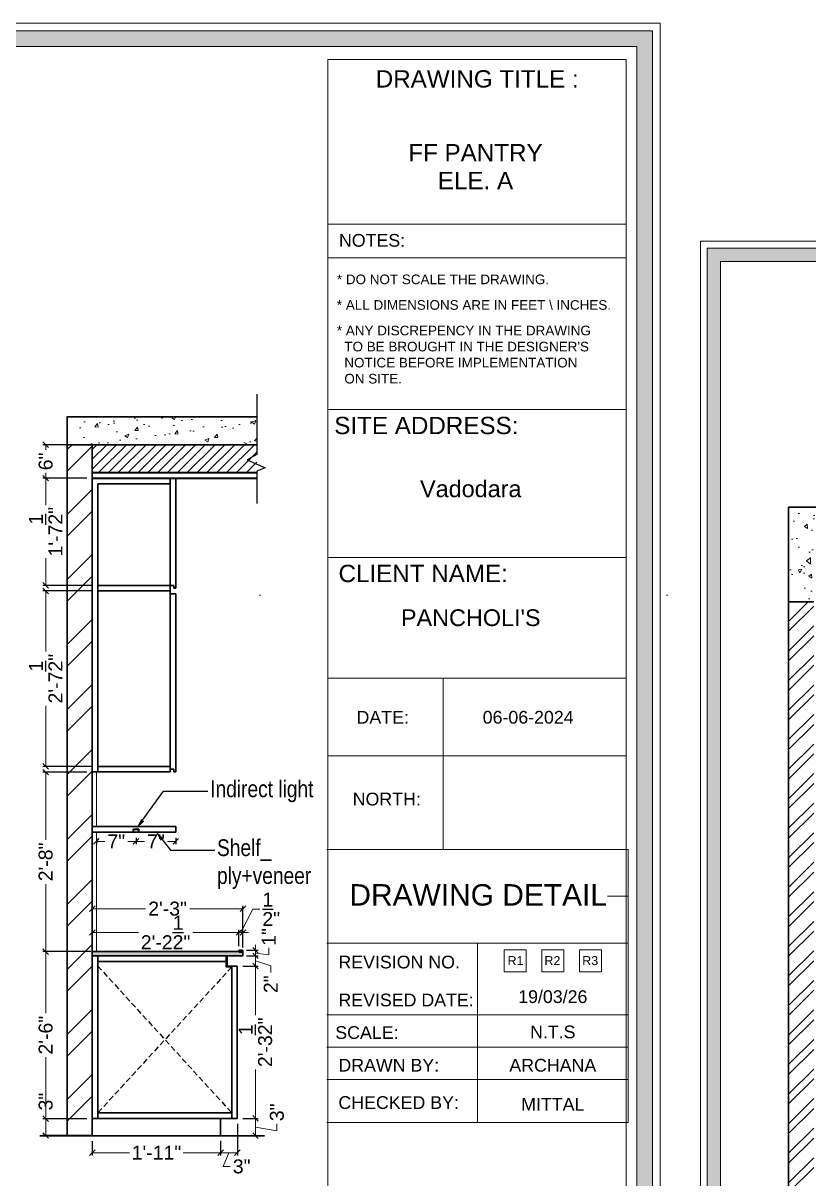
# Model space of a CAD drawing. Header units: millimetres. Extents: x 56222 to 3066687, y -650199 to -121287.
# Drawn here: x 133459.5 to 133600.6, y -184692.1 to -184484.7 of the extents above; entities that cross this region are included whole.
import ezdxf
from ezdxf import colors
from ezdxf.entities.mleader import LeaderData, LeaderLine
from ezdxf.enums import TextEntityAlignment as Align
from ezdxf.math import Vec2, Vec3

# ---------------------------------------------------------------- set-up
doc = ezdxf.new("R2010")
doc.units = ezdxf.units.MM
doc.header["$MEASUREMENT"] = 0
doc.header["$PDMODE"] = 35
for name, pattern in [('CENTER', [2, 1.25, -0.25, 0.25, -0.25]), ('DASHED', [0.75, 0.5, -0.25]), ('DASHEDX2', [1.5, 1, -0.5])]:
    doc.linetypes.add(name, pattern=pattern)
doc.layers.get('Defpoints').update_dxf_attribs({"color": 220})
doc.layers.add('AR HATCH-7', color=7, linetype='Continuous')
for name, color, linetype, lineweight in [('COLUMN', 1, 'Continuous', 30), ('dim05', 1, 'Continuous', 13), ('Dimension', 10, 'DASHEDX2', 20), ('FURNITURE', 32, 'Continuous', 9), ('furniture dimensions', 1, 'DASHED', 0), ('GF FALSE CEILING', 6, 'Continuous', 35), ('hatch-wall', 8, 'Continuous', 9), ('NAME PLATE', 7, 'Continuous', 25), ('SECTION ( SLAB PLine )', 104, 'Continuous', 30), ('Text', 7, 'Continuous', 15), ('wall', 7, 'Continuous', 30), ('XX~SLAB ( BEAM )~ ( DIM )', 7, 'Continuous', 9)]:
    doc.layers.add(name, color=color, linetype=linetype, lineweight=lineweight)
doc.styles.add('Arial', font='arial.ttf')
doc.styles.get("Standard").update_dxf_attribs({"font": 'arial.ttf', "height": 6})
doc.styles.add('style4', font='ARIALN.TTF')
doc.dimstyles.new('ISO-25', dxfattribs={"dimtxt": 2.5, "dimasz": 1, "dimexe": 0.5, "dimexo": 1, "dimtad": 0, "dimdec": 1, "dimlunit": 4, "dimtxsty": 'Standard', "dimblk": 'OBLIQUE', "dimcen": 2.5, "dimclrd": 1, "dimclre": 1, "dimclrt": 5, "dimadec": 0, "dimazin": 0, "dimtfac": 1, "dimtdec": 1, "dimtmove": 0, "dimatfit": 3, "dimfxl": 1, "dimlwd": -1, "dimarcsym": 0})

# ---------------------------------------------------------------- blocks, each defined once
blk = doc.blocks.new('_Oblique')
at = {"layer": 'wall', "color": 0, "lineweight": -2}
blk.add_line((-0.5, -0.5), (0.5, 0.5), dxfattribs=at)
blk = doc.blocks.new('*D258')
at = {"layer": 'Defpoints', "color": 0, "lineweight": 30, "transparency": 16777216}
for p in [(133463.58, -184681.34), (133471.94, -184681.34), (133471.94, -184684.34)]:
    blk.add_point(p, dxfattribs=at)
at = {"layer": 'dim05', "color": 1, "linetype": 'Continuous', "lineweight": -2, "transparency": 16777216}
for p, q in [((133470.94, -184681.34), (133463.08, -184681.34)), ((133470.94, -184684.34), (133463.08, -184684.34))]:
    blk.add_line(p, q, dxfattribs=at)
at = {"layer": 'dim05', "color": 1, "linetype": 'Continuous', "transparency": 16777216}
for p, q in [((133463.58, -184681.34), (133463.58, -184680.34)), ((133463.58, -184684.34), (133463.58, -184681.34))]:
    blk.add_line(p, q, dxfattribs=at)
at = {"layer": 'dim05', "color": 1, "transparency": 16777216}
for p, rotation in [((133463.58, -184681.34), 90), ((133463.58, -184684.34), 270)]:
    blk.add_blockref('_Oblique', p, dxfattribs=dict(at, rotation=rotation))
at = {"layer": 'dim05', "color": 5, "lineweight": 25, "transparency": 16777216, "insert": (133463.58, -184678.27), "char_height": 2.5, "attachment_point": 5, "rotation": 90, "style": 'Arial'}
blk.add_mtext('3"', dxfattribs=at)
blk = doc.blocks.new('*D259')
at = {"layer": 'Defpoints', "color": 0, "lineweight": 30, "transparency": 16777216}
for p in [(133463.58, -184651.34), (133471.94, -184651.34), (133471.94, -184681.34)]:
    blk.add_point(p, dxfattribs=at)
at = {"layer": 'dim05', "color": 1, "linetype": 'Continuous', "lineweight": -2, "transparency": 16777216}
for p, q in [((133470.94, -184651.34), (133463.08, -184651.34)), ((133470.94, -184681.34), (133463.08, -184681.34))]:
    blk.add_line(p, q, dxfattribs=at)
at = {"layer": 'dim05', "color": 1, "linetype": 'Continuous', "transparency": 16777216}
for p, q in [((133463.58, -184651.34), (133463.58, -184662.37)), ((133463.58, -184681.34), (133463.58, -184670.31))]:
    blk.add_line(p, q, dxfattribs=at)
at = {"layer": 'dim05', "color": 1, "transparency": 16777216}
for p, rotation in [((133463.58, -184651.34), 90), ((133463.58, -184681.34), 270)]:
    blk.add_blockref('_Oblique', p, dxfattribs=dict(at, rotation=rotation))
at = {"layer": 'dim05', "color": 5, "lineweight": 25, "transparency": 16777216, "insert": (133463.58, -184666.34), "char_height": 2.5, "attachment_point": 5, "rotation": 90, "style": 'Arial'}
blk.add_mtext('2\'-6"', dxfattribs=at)
blk = doc.blocks.new('*D256')
at = {"layer": 'Defpoints', "color": 0, "lineweight": 30, "transparency": 16777216}
for p in [(133463.58, -184619.12), (133471.94, -184619.12), (133472.69, -184651.34)]:
    blk.add_point(p, dxfattribs=at)
at = {"layer": 'dim05', "color": 1, "linetype": 'Continuous', "lineweight": -2, "transparency": 16777216}
for p, q in [((133470.94, -184619.12), (133463.08, -184619.12)), ((133471.69, -184651.34), (133463.08, -184651.34))]:
    blk.add_line(p, q, dxfattribs=at)
at = {"layer": 'dim05', "color": 1, "linetype": 'Continuous', "transparency": 16777216}
for p, q in [((133463.58, -184619.12), (133463.58, -184631.26)), ((133463.58, -184651.34), (133463.58, -184639.2))]:
    blk.add_line(p, q, dxfattribs=at)
at = {"layer": 'dim05', "color": 1, "transparency": 16777216}
for p, rotation in [((133463.58, -184619.12), 90), ((133463.58, -184651.34), 270)]:
    blk.add_blockref('_Oblique', p, dxfattribs=dict(at, rotation=rotation))
at = {"layer": 'dim05', "color": 5, "lineweight": 25, "transparency": 16777216, "insert": (133463.58, -184635.23), "char_height": 2.5, "attachment_point": 5, "rotation": 90, "style": 'Arial'}
blk.add_mtext('2\'-8"', dxfattribs=at)
blk = doc.blocks.new('*D257')
at = {"layer": 'Defpoints', "color": 0, "lineweight": 30, "transparency": 16777216}
for p in [(133463.58, -184586.59), (133472.94, -184586.59), (133472.94, -184618.09)]:
    blk.add_point(p, dxfattribs=at)
at = {"layer": 'dim05', "color": 1, "linetype": 'Continuous', "lineweight": -2, "transparency": 16777216}
for p, q in [((133471.94, -184586.59), (133463.08, -184586.59)), ((133471.94, -184618.09), (133463.08, -184618.09))]:
    blk.add_line(p, q, dxfattribs=at)
at = {"layer": 'dim05', "color": 1, "linetype": 'Continuous', "transparency": 16777216}
for p, q in [((133463.58, -184586.59), (133463.58, -184597.46)), ((133463.58, -184618.09), (133463.58, -184607.22))]:
    blk.add_line(p, q, dxfattribs=at)
at = {"layer": 'dim05', "color": 1, "transparency": 16777216}
for p, rotation in [((133463.58, -184586.59), 90), ((133463.58, -184618.09), 270)]:
    blk.add_blockref('_Oblique', p, dxfattribs=dict(at, rotation=rotation))
at = {"layer": 'dim05', "color": 5, "lineweight": 25, "transparency": 16777216, "insert": (133463.58, -184602.34), "char_height": 2.5, "attachment_point": 5, "rotation": 90, "style": 'Arial'}
blk.add_mtext('2\'-7{\\H1x;\\S1/2;}"', dxfattribs=at)
blk = doc.blocks.new('*D261')
at = {"layer": 'Defpoints', "color": 0, "lineweight": 30, "transparency": 16777216}
for p in [(133463.58, -184566.34), (133471.94, -184566.34), (133472.94, -184585.59)]:
    blk.add_point(p, dxfattribs=at)
at = {"layer": 'dim05', "color": 1, "linetype": 'Continuous', "lineweight": -2, "transparency": 16777216}
for p, q in [((133470.94, -184566.34), (133463.08, -184566.34)), ((133471.94, -184585.59), (133463.08, -184585.59))]:
    blk.add_line(p, q, dxfattribs=at)
at = {"layer": 'dim05', "color": 1, "linetype": 'Continuous', "transparency": 16777216}
for p, q in [((133463.58, -184566.34), (133463.58, -184571.22)), ((133463.58, -184585.59), (133463.58, -184580.7))]:
    blk.add_line(p, q, dxfattribs=at)
at = {"layer": 'dim05', "color": 1, "transparency": 16777216}
for p, rotation in [((133463.58, -184566.34), 90), ((133463.58, -184585.59), 270)]:
    blk.add_blockref('_Oblique', p, dxfattribs=dict(at, rotation=rotation))
at = {"layer": 'dim05', "color": 5, "lineweight": 25, "transparency": 16777216, "insert": (133463.58, -184575.96), "char_height": 2.5, "attachment_point": 5, "rotation": 90, "style": 'Arial'}
blk.add_mtext('1\'-7{\\H1x;\\S1/2;}"', dxfattribs=at)
blk = doc.blocks.new('*D262')
at = {"layer": 'Defpoints', "color": 0, "lineweight": 30, "transparency": 16777216}
for p in [(133463.58, -184560.34), (133471.94, -184560.34), (133471.94, -184566.34)]:
    blk.add_point(p, dxfattribs=at)
at = {"layer": 'dim05', "color": 1, "linetype": 'Continuous', "lineweight": -2, "transparency": 16777216}
for p, q in [((133470.94, -184560.34), (133463.08, -184560.34)), ((133470.94, -184566.34), (133463.08, -184566.34))]:
    blk.add_line(p, q, dxfattribs=at)
at = {"layer": 'dim05', "color": 1, "linetype": 'Continuous', "transparency": 16777216}
for p, q in [((133463.58, -184560.34), (133463.58, -184561.27)), ((133463.58, -184566.34), (133463.58, -184565.4))]:
    blk.add_line(p, q, dxfattribs=at)
at = {"layer": 'dim05', "color": 1, "transparency": 16777216}
for p, rotation in [((133463.58, -184560.34), 90), ((133463.58, -184566.34), 270)]:
    blk.add_blockref('_Oblique', p, dxfattribs=dict(at, rotation=rotation))
at = {"layer": 'dim05', "color": 5, "lineweight": 25, "transparency": 16777216, "insert": (133463.58, -184563.34), "char_height": 2.5, "attachment_point": 5, "rotation": 90, "style": 'Arial'}
blk.add_mtext('6"', dxfattribs=at)
blk = doc.blocks.new('*D263')
at = {"layer": 'Defpoints', "color": 0, "lineweight": 30, "transparency": 16777216}
for p in [(133494.98, -184684.28), (133471.94, -184684.34), (133494.98, -184687.43)]:
    blk.add_point(p, dxfattribs=at)
at = {"layer": 'dim05', "color": 1, "linetype": 'Continuous', "lineweight": -2, "transparency": 16777216}
for p, q in [((133471.94, -184685.34), (133471.94, -184687.93)), ((133494.98, -184685.28), (133494.98, -184687.93))]:
    blk.add_line(p, q, dxfattribs=at)
at = {"layer": 'dim05', "color": 1, "linetype": 'Continuous', "transparency": 16777216}
for p, q in [((133471.94, -184687.43), (133478.65, -184687.43)), ((133494.98, -184687.43), (133488.26, -184687.43))]:
    blk.add_line(p, q, dxfattribs=at)
at = {"layer": 'dim05', "color": 1, "transparency": 16777216, "rotation": 180}
blk.add_blockref('_Oblique', (133471.94, -184687.43), dxfattribs=at)
at = {"layer": 'dim05', "color": 1, "transparency": 16777216}
blk.add_blockref('_Oblique', (133494.98, -184687.43), dxfattribs=at)
at = {"layer": 'dim05', "color": 5, "lineweight": 25, "transparency": 16777216, "insert": (133483.46, -184687.43), "char_height": 2.5, "attachment_point": 5, "style": 'Arial'}
blk.add_mtext('1\'-11"', dxfattribs=at)
blk = doc.blocks.new('*D260')
at = {"layer": 'Defpoints', "color": 0, "lineweight": 30, "transparency": 16777216}
for p in [(133497.98, -184681.28), (133494.98, -184684.34), (133497.98, -184687.43)]:
    blk.add_point(p, dxfattribs=at)
at = {"layer": 'dim05', "color": 1, "linetype": 'Continuous', "lineweight": -2, "transparency": 16777216}
for p, q in [((133497.98, -184682.28), (133497.98, -184687.93)), ((133494.98, -184685.34), (133494.98, -184687.93))]:
    blk.add_line(p, q, dxfattribs=at)
at = {"layer": 'dim05', "color": 1, "linetype": 'Continuous', "transparency": 16777216}
for p, q in [((133494.98, -184687.43), (133497.98, -184687.43)), ((133496.48, -184687.43), (133495.45, -184689.91)), ((133495.45, -184689.91), (133496.7, -184689.91))]:
    blk.add_line(p, q, dxfattribs=at)
at = {"layer": 'dim05', "color": 1, "transparency": 16777216, "rotation": 180}
blk.add_blockref('_Oblique', (133494.98, -184687.43), dxfattribs=at)
at = {"layer": 'dim05', "color": 1, "transparency": 16777216}
blk.add_blockref('_Oblique', (133497.98, -184687.43), dxfattribs=at)
at = {"layer": 'dim05', "color": 5, "lineweight": 25, "transparency": 16777216, "insert": (133498.76, -184689.91), "char_height": 2.5, "attachment_point": 5, "style": 'Arial'}
blk.add_mtext('3"', dxfattribs=at)
blk = doc.blocks.new('*D264')
at = {"layer": 'Defpoints', "color": 0, "lineweight": 30, "transparency": 16777216}
for p in [(133498.25, -184647.9), (133471.94, -184651.34), (133498.25, -184651.34)]:
    blk.add_point(p, dxfattribs=at)
at = {"layer": 'dim05', "color": 1, "linetype": 'Continuous', "lineweight": -2, "transparency": 16777216}
for p, q in [((133471.94, -184650.34), (133471.94, -184647.4)), ((133498.25, -184650.34), (133498.25, -184647.4))]:
    blk.add_line(p, q, dxfattribs=at)
at = {"layer": 'dim05', "color": 1, "linetype": 'Continuous', "transparency": 16777216}
for p, q in [((133471.94, -184647.9), (133480.21, -184647.9)), ((133498.25, -184647.9), (133489.98, -184647.9))]:
    blk.add_line(p, q, dxfattribs=at)
at = {"layer": 'dim05', "color": 1, "transparency": 16777216, "rotation": 180}
blk.add_blockref('_Oblique', (133471.94, -184647.9), dxfattribs=at)
at = {"layer": 'dim05', "color": 1, "transparency": 16777216}
blk.add_blockref('_Oblique', (133498.25, -184647.9), dxfattribs=at)
at = {"layer": 'dim05', "color": 5, "lineweight": 25, "transparency": 16777216, "insert": (133485.1, -184647.9), "char_height": 2.5, "attachment_point": 5, "style": 'Arial'}
blk.add_mtext('2\'-2{\\H1x;\\S1/2;}"', dxfattribs=at)
blk = doc.blocks.new('*D265')
at = {"layer": 'Defpoints', "color": 0, "lineweight": 30, "transparency": 16777216}
for p in [(133498.98, -184647.9), (133498.25, -184651.34), (133498.98, -184651.34)]:
    blk.add_point(p, dxfattribs=at)
at = {"layer": 'dim05', "color": 1, "linetype": 'Continuous', "transparency": 16777216}
for p, q in [((133498.62, -184647.9), (133500.74, -184643.74)), ((133500.74, -184643.74), (133501.99, -184643.74)), ((133498.25, -184647.9), (133497.25, -184647.9)), ((133498.25, -184647.9), (133498.98, -184647.9)), ((133498.25, -184647.9), (133498.98, -184647.9)), ((133498.98, -184647.9), (133499.98, -184647.9))]:
    blk.add_line(p, q, dxfattribs=at)
at = {"layer": 'dim05', "color": 1, "linetype": 'Continuous', "lineweight": -2, "transparency": 16777216}
for p, q in [((133498.25, -184650.34), (133498.25, -184647.4)), ((133498.98, -184650.34), (133498.98, -184647.4))]:
    blk.add_line(p, q, dxfattribs=at)
at = {"layer": 'dim05', "color": 1, "transparency": 16777216}
blk.add_blockref('_Oblique', (133498.25, -184647.9), dxfattribs=at)
at = {"layer": 'dim05', "color": 1, "transparency": 16777216, "rotation": 180}
blk.add_blockref('_Oblique', (133498.98, -184647.9), dxfattribs=at)
at = {"layer": 'dim05', "color": 5, "lineweight": 25, "transparency": 16777216, "insert": (133504.06, -184643.74), "char_height": 2.5, "attachment_point": 5, "style": 'Arial'}
blk.add_mtext('{\\H1x;\\S1/2;}"', dxfattribs=at)
blk = doc.blocks.new('*D266')
at = {"layer": 'Defpoints', "color": 0, "lineweight": 30, "transparency": 16777216}
for p in [(133498.62, -184651.09), (133498.62, -184652.09), (133501.23, -184652.09)]:
    blk.add_point(p, dxfattribs=at)
at = {"layer": 'dim05', "color": 1, "linetype": 'Continuous', "lineweight": -2, "transparency": 16777216}
for p, q in [((133499.62, -184651.09), (133501.73, -184651.09)), ((133499.62, -184652.09), (133501.73, -184652.09))]:
    blk.add_line(p, q, dxfattribs=at)
at = {"layer": 'dim05', "color": 1, "linetype": 'Continuous', "transparency": 16777216}
for p, q in [((133501.23, -184651.09), (133501.23, -184650.09)), ((133501.23, -184651.09), (133501.23, -184652.09)), ((133501.23, -184651.09), (133501.23, -184652.09)), ((133503.61, -184651.9), (133503.61, -184650.65)), ((133501.23, -184651.59), (133503.61, -184651.9)), ((133501.23, -184652.09), (133501.23, -184653.09))]:
    blk.add_line(p, q, dxfattribs=at)
at = {"layer": 'dim05', "color": 1, "transparency": 16777216}
for p, rotation in [((133501.23, -184651.09), 270), ((133501.23, -184652.09), 90)]:
    blk.add_blockref('_Oblique', p, dxfattribs=dict(at, rotation=rotation))
at = {"layer": 'dim05', "color": 5, "lineweight": 25, "transparency": 16777216, "insert": (133503.61, -184648.7), "char_height": 2.5, "attachment_point": 5, "rotation": 90, "style": 'Arial'}
blk.add_mtext('1"', dxfattribs=at)
blk = doc.blocks.new('*D267')
at = {"layer": 'Defpoints', "color": 0, "lineweight": 30, "transparency": 16777216}
for p in [(133498.98, -184652.09), (133497.98, -184653.94), (133501.23, -184653.94)]:
    blk.add_point(p, dxfattribs=at)
at = {"layer": 'dim05', "color": 1, "linetype": 'Continuous', "lineweight": -2, "transparency": 16777216}
for p, q in [((133499.98, -184652.09), (133501.73, -184652.09)), ((133498.98, -184653.94), (133501.73, -184653.94))]:
    blk.add_line(p, q, dxfattribs=at)
at = {"layer": 'dim05', "color": 1, "linetype": 'Continuous', "transparency": 16777216}
for p, q in [((133501.23, -184652.09), (133501.23, -184653.94)), ((133501.23, -184653.01), (133503.98, -184653.86)), ((133503.98, -184653.86), (133503.98, -184655.11))]:
    blk.add_line(p, q, dxfattribs=at)
at = {"layer": 'dim05', "color": 1, "transparency": 16777216}
for p, rotation in [((133501.23, -184652.09), 90), ((133501.23, -184653.94), 270)]:
    blk.add_blockref('_Oblique', p, dxfattribs=dict(at, rotation=rotation))
at = {"layer": 'dim05', "color": 5, "lineweight": 25, "transparency": 16777216, "insert": (133503.98, -184657.19), "char_height": 2.5, "attachment_point": 5, "rotation": 90, "style": 'Arial'}
blk.add_mtext('2"', dxfattribs=at)
blk = doc.blocks.new('*D268')
at = {"layer": 'Defpoints', "color": 0, "lineweight": 30, "transparency": 16777216}
for p in [(133497.98, -184653.94), (133497.98, -184681.28), (133501.23, -184681.28)]:
    blk.add_point(p, dxfattribs=at)
at = {"layer": 'dim05', "color": 1, "linetype": 'Continuous', "lineweight": -2, "transparency": 16777216}
for p, q in [((133498.98, -184653.94), (133501.73, -184653.94)), ((133498.98, -184681.28), (133501.73, -184681.28))]:
    blk.add_line(p, q, dxfattribs=at)
at = {"layer": 'dim05', "color": 1, "linetype": 'Continuous', "transparency": 16777216}
for p, q in [((133501.23, -184653.94), (133501.23, -184662.73)), ((133501.23, -184681.28), (133501.23, -184672.49))]:
    blk.add_line(p, q, dxfattribs=at)
at = {"layer": 'dim05', "color": 1, "transparency": 16777216}
for p, rotation in [((133501.23, -184653.94), 90), ((133501.23, -184681.28), 270)]:
    blk.add_blockref('_Oblique', p, dxfattribs=dict(at, rotation=rotation))
at = {"layer": 'dim05', "color": 5, "lineweight": 25, "transparency": 16777216, "insert": (133501.23, -184667.61), "char_height": 2.5, "attachment_point": 5, "rotation": 90, "style": 'Arial'}
blk.add_mtext('2\'-3{\\H1x;\\S1/2;}"', dxfattribs=at)
blk = doc.blocks.new('*D269')
at = {"layer": 'Defpoints', "color": 0, "lineweight": 30, "transparency": 16777216}
for p in [(133497.98, -184681.28), (133494.98, -184684.39), (133501.23, -184684.39)]:
    blk.add_point(p, dxfattribs=at)
at = {"layer": 'dim05', "color": 1, "linetype": 'Continuous', "lineweight": -2, "transparency": 16777216}
for p, q in [((133498.98, -184681.28), (133501.73, -184681.28)), ((133495.98, -184684.39), (133501.73, -184684.39))]:
    blk.add_line(p, q, dxfattribs=at)
at = {"layer": 'dim05', "color": 1, "linetype": 'Continuous', "transparency": 16777216}
for p, q in [((133501.23, -184681.28), (133501.23, -184684.39)), ((133505.08, -184683.5), (133505.08, -184682.25)), ((133501.23, -184682.84), (133505.08, -184683.5))]:
    blk.add_line(p, q, dxfattribs=at)
at = {"layer": 'dim05', "color": 1, "transparency": 16777216}
for p, rotation in [((133501.23, -184681.28), 90), ((133501.23, -184684.39), 270)]:
    blk.add_blockref('_Oblique', p, dxfattribs=dict(at, rotation=rotation))
at = {"layer": 'dim05', "color": 5, "lineweight": 25, "transparency": 16777216, "insert": (133505.08, -184680.19), "char_height": 2.5, "attachment_point": 5, "rotation": 90, "style": 'Arial'}
blk.add_mtext('3"', dxfattribs=at)
blk = doc.blocks.new('*D270')
at = {"layer": 'Defpoints', "color": 0, "lineweight": 30, "transparency": 16777216}
for p in [(133498.98, -184643.63), (133471.94, -184651.34), (133498.98, -184651.59)]:
    blk.add_point(p, dxfattribs=at)
at = {"layer": 'dim05', "color": 1, "linetype": 'Continuous', "lineweight": -2, "transparency": 16777216}
for p, q in [((133471.94, -184650.34), (133471.94, -184643.13)), ((133498.98, -184650.59), (133498.98, -184643.13))]:
    blk.add_line(p, q, dxfattribs=at)
at = {"layer": 'dim05', "color": 1, "linetype": 'Continuous', "transparency": 16777216}
for p, q in [((133471.94, -184643.63), (133481.49, -184643.63)), ((133498.98, -184643.63), (133489.43, -184643.63))]:
    blk.add_line(p, q, dxfattribs=at)
at = {"layer": 'dim05', "color": 1, "transparency": 16777216, "rotation": 180}
blk.add_blockref('_Oblique', (133471.94, -184643.63), dxfattribs=at)
at = {"layer": 'dim05', "color": 1, "transparency": 16777216}
blk.add_blockref('_Oblique', (133498.98, -184643.63), dxfattribs=at)
at = {"layer": 'dim05', "color": 5, "lineweight": 25, "transparency": 16777216, "insert": (133485.46, -184643.63), "char_height": 2.5, "attachment_point": 5, "style": 'Arial'}
blk.add_mtext('2\'-3"', dxfattribs=at)
blk = doc.blocks.new('*D298')
at = {"layer": 'Defpoints', "color": 0, "lineweight": 30, "transparency": 16777216}
for p in [(133472.69, -184629.89), (133479.81, -184629.89), (133479.81, -184631.56)]:
    blk.add_point(p, dxfattribs=at)
at = {"layer": 'dim05', "color": 1, "linetype": 'Continuous', "lineweight": -2, "transparency": 16777216}
for p, q in [((133472.69, -184630.89), (133472.69, -184632.06)), ((133479.81, -184630.89), (133479.81, -184632.06))]:
    blk.add_line(p, q, dxfattribs=at)
at = {"layer": 'dim05', "color": 1, "linetype": 'Continuous', "transparency": 16777216}
for p, q in [((133472.69, -184631.56), (133474.2, -184631.56)), ((133479.81, -184631.56), (133478.3, -184631.56))]:
    blk.add_line(p, q, dxfattribs=at)
at = {"layer": 'dim05', "color": 1, "transparency": 16777216, "rotation": 180}
blk.add_blockref('_Oblique', (133472.69, -184631.56), dxfattribs=at)
at = {"layer": 'dim05', "color": 1, "transparency": 16777216}
blk.add_blockref('_Oblique', (133479.81, -184631.56), dxfattribs=at)
at = {"layer": 'dim05', "color": 5, "lineweight": 25, "transparency": 16777216, "insert": (133476.25, -184631.56), "char_height": 2.5, "attachment_point": 5, "style": 'Arial'}
blk.add_mtext('7"', dxfattribs=at)
blk = doc.blocks.new('*D299')
at = {"layer": 'Defpoints', "color": 0, "lineweight": 30, "transparency": 16777216}
for p in [(133479.81, -184629.89), (133486.94, -184629.89), (133486.94, -184631.56)]:
    blk.add_point(p, dxfattribs=at)
at = {"layer": 'dim05', "color": 1, "linetype": 'Continuous', "lineweight": -2, "transparency": 16777216}
for p, q in [((133479.81, -184630.89), (133479.81, -184632.06)), ((133486.94, -184630.89), (133486.94, -184632.06))]:
    blk.add_line(p, q, dxfattribs=at)
at = {"layer": 'dim05', "color": 1, "linetype": 'Continuous', "transparency": 16777216}
for p, q in [((133479.81, -184631.56), (133481.32, -184631.56)), ((133486.94, -184631.56), (133485.42, -184631.56))]:
    blk.add_line(p, q, dxfattribs=at)
at = {"layer": 'dim05', "color": 1, "transparency": 16777216, "rotation": 180}
blk.add_blockref('_Oblique', (133479.81, -184631.56), dxfattribs=at)
at = {"layer": 'dim05', "color": 1, "transparency": 16777216}
blk.add_blockref('_Oblique', (133486.94, -184631.56), dxfattribs=at)
at = {"layer": 'dim05', "color": 5, "lineweight": 25, "transparency": 16777216, "insert": (133483.37, -184631.56), "char_height": 2.5, "attachment_point": 5, "style": 'Arial'}
blk.add_mtext('7"', dxfattribs=at)

msp = doc.modelspace()

# ---------------------------------------------------------------- hatches: boundary and pattern name
at = {"layer": 'AR HATCH-7', "linetype": 'CENTER', "lineweight": 15, "true_color": 0x939598}
h = msp.add_hatch(dxfattribs=at)
h.set_pattern_fill('AR-CONC', color=252, angle=225)
h.set_pattern_definition([(275, (-1135.2694, 961.3524), (-5.51551999, -4.62807079), [0.75, -8.25]), (220, (-1135.269, 961.3524), (6.29992167, -4.3376815), [0.6, -6.6]), (325.4514445, (-1135.729, 960.967), (0.78440164, -8.96575221), [0.63740192, -7.01142112]), (271.1842, (-1133.855, 959.938), (-8.71693388, -6.37613776), [1.125, -12.375]), (321.6356355, (-1134.582, 959.407), (0.2790007, -13.4971167), [0.9561034, -10.5171376]), (216.184164, (-1133.855, 959.938), (0.2790007, -13.4971167), [0.9, -9.9]), (246, (-1134.916, 959.5846), (-7.06771572, -1.37382476), [0.75, -8.25]), (191, (-1134.916, 959.5846), (3.40708593, -6.84808435), [0.6, -6.6]), (296.4514447, (-1135.505, 959.47), (-3.66062975, -8.22190906), [0.6374019, -7.01142112]), (262.5, (-1135.2694, 961.3524), (2.267931853, -2.439898176), [0, -6.52, 0, -6.7, 0, -6.625]), (232.5, (-1135.2694, 961.3524), (0.92872942, -4.6490945), [0, -3.82, 0, -6.37, 0, -2.525]), (192.5, (-1133.6925, 962.9292), (-3.934181673, -3.615207618), [0, -2.5, 0, -7.8, 0, -10.35]), (182.5, (-1132.9854, 963.6363), (-3.41589983, -4.83159807), [0, -3.25, 0, -5.18, 0, -7.35])])
h.paths.add_polyline_path([(133725.918, -184571.567), (133596.918, -184571.567), (133596.918, -184588.567), (133601.417, -184588.567), (133601.417, -184582.567), (133601.418, -184576.567), (133725.918, -184576.567)])
h = msp.add_hatch(dxfattribs=at)
h.set_pattern_fill('ANSI32', color=252, scale=10)
h.set_pattern_definition([(45, (-925.0813, 961.3524), (-2.65165043, 2.65165043), []), (45, (-923.3135, 961.3524), (-2.65165043, 2.65165043), [])])
h.paths.add_polyline_path([(133601.418, -184588.567), (133596.918, -184588.567), (133596.918, -184700.567), (133601.418, -184700.567)])
at = {"layer": 'Dimension', "linetype": 'Continuous', "true_color": 0xd39e00}
h = msp.add_hatch(color=42, dxfattribs=at)
h.paths.add_polyline_path([(133173.692, -184486.056), (133173.692, -184766.757), (133572.484, -184766.757), (133572.484, -184486.056)])
h.paths.add_polyline_path([(133176.491, -184488.855), (133569.686, -184488.855), (133569.686, -184763.958), (133176.491, -184763.958)], flags=16)
h = msp.add_hatch(color=42, dxfattribs=at)
h.paths.add_polyline_path([(133582.29, -184525.028), (133582.29, -184767.671), (133927.014, -184767.671), (133927.014, -184525.028)])
h.paths.add_polyline_path([(133584.71, -184527.447), (133924.595, -184527.447), (133924.595, -184765.251), (133584.71, -184765.251)], flags=16)
at = {"layer": 'FURNITURE', "lineweight": 20, "true_color": 0x636466}
h = msp.add_hatch(dxfattribs=at)
h.set_pattern_fill('AR-CONC', color=251)
h.set_pattern_definition([(50, (3927.5346, -203110.046), (7.17260183, -0.62752135), [0.75, -8.25]), (355, (3927.535, -203110.046), (-1.38751334, 7.52192134), [0.6, -6.6]), (100.4514445, (3928.1324, -203110.0984), (5.78508847, 6.8943999), [0.6374019, -7.0114211]), (46.1842, (3927.535, -203108.046), (10.6724133, -1.6551928), [1.125, -12.375]), (96.6356355, (3928.424, -203108.184), (9.34661946, 9.741186), [0.9561034, -10.5171376]), (351.184164, (3927.535, -203108.046), (9.34661945, 9.741186), [0.9, -9.9]), (21, (3928.5346, -203108.546), (5.96907052, -4.0261889), [0.75, -8.25]), (326, (3928.535, -203108.546), (2.4331533, 7.25150045), [0.6, -6.6]), (71.451445, (3929.032, -203108.882), (8.40222377, 3.22531153), [0.6374019, -7.0114211]), (37.5, (3927.5346, -203110.0462), (0.121598553, 3.32893854), [0, -6.52, 0, -6.7, 0, -6.625]), (7.5, (3927.5346, -203110.046), (2.63069537, 3.94411712), [0, -3.82, 0, -6.37, 0, -2.525]), (327.5, (3925.3046, -203110.0462), (5.33822436, -0.22554872), [0, -2.5, 0, -7.8, 0, -10.35]), (317.5, (3924.3046, -203110.046), (5.8318617, 1.00104982), [0, -3.25, 0, -5.18, 0, -7.35])])
h.paths.add_polyline_path([(133505.087, -184587.336), (133500.562, -184587.336), (133500.562, -184587.367)])
h.paths.add_polyline_path([(133379.456, -184560.332), (133379.469, -184555.336), (133345.428, -184555.336), (133345.428, -184560.336), (133356.562, -184560.336), (133356.549, -184560.34)])
h = msp.add_hatch(dxfattribs=at)
h.set_pattern_fill('AR-CONC', color=251)
h.set_pattern_definition([(50, (4000.595, -203110.046), (7.17260183, -0.62752135), [0.75, -8.25]), (355, (4000.595, -203110.046), (-1.38751334, 7.52192134), [0.6, -6.6]), (100.4514445, (4001.193, -203110.0984), (5.78508847, 6.8943999), [0.6374019, -7.0114211]), (46.1842, (4000.595, -203108.046), (10.6724133, -1.6551928), [1.125, -12.375]), (96.6356355, (4001.485, -203108.184), (9.34661946, 9.741186), [0.9561034, -10.5171376]), (351.184164, (4000.595, -203108.046), (9.34661945, 9.741186), [0.9, -9.9]), (21, (4001.595, -203108.546), (5.96907052, -4.0261889), [0.75, -8.25]), (326, (4001.595, -203108.546), (2.4331533, 7.25150045), [0.6, -6.6]), (71.451445, (4002.0926, -203108.882), (8.40222377, 3.22531153), [0.6374019, -7.0114211]), (37.5, (4000.5952, -203110.0462), (0.121598553, 3.32893854), [0, -6.52, 0, -6.7, 0, -6.625]), (7.5, (4000.5952, -203110.046), (2.63069537, 3.94411712), [0, -3.82, 0, -6.37, 0, -2.525]), (327.5, (3998.3652, -203110.0462), (5.33822436, -0.22554872), [0, -2.5, 0, -7.8, 0, -10.35]), (317.5, (3997.365, -203110.046), (5.8318617, 1.00104982), [0, -3.25, 0, -5.18, 0, -7.35])])
h.paths.add_polyline_path([(133578.147, -184587.336), (133573.623, -184587.336), (133573.623, -184587.367)])
h.paths.add_polyline_path([(133452.517, -184560.332), (133452.53, -184555.336), (133418.489, -184555.336), (133418.489, -184560.336), (133429.623, -184560.336), (133429.609, -184560.34)])
h = msp.add_hatch(dxfattribs=at)
h.set_pattern_fill('AR-CONC', color=251)
h.set_pattern_definition([(50, (4049.542, -203110.046), (7.17260183, -0.62752135), [0.75, -8.25]), (355, (4049.542, -203110.046), (-1.38751334, 7.52192134), [0.6, -6.6]), (100.4514445, (4050.1396, -203110.0984), (5.78508847, 6.8943999), [0.6374019, -7.0114211]), (46.1842, (4049.542, -203108.046), (10.6724133, -1.6551928), [1.125, -12.375]), (96.6356355, (4050.431, -203108.184), (9.34661946, 9.741186), [0.9561034, -10.5171376]), (351.184164, (4049.542, -203108.046), (9.34661945, 9.741186), [0.9, -9.9]), (21, (4050.542, -203108.546), (5.96907052, -4.0261889), [0.75, -8.25]), (326, (4050.542, -203108.546), (2.4331533, 7.25150045), [0.6, -6.6]), (71.451445, (4051.039, -203108.882), (8.40222377, 3.22531153), [0.6374019, -7.0114211]), (37.5, (4049.5419, -203110.0462), (0.121598553, 3.32893854), [0, -6.52, 0, -6.7, 0, -6.625]), (7.5, (4049.542, -203110.046), (2.63069537, 3.94411712), [0, -3.82, 0, -6.37, 0, -2.525]), (327.5, (4047.312, -203110.0462), (5.33822436, -0.22554872), [0, -2.5, 0, -7.8, 0, -10.35]), (317.5, (4046.312, -203110.046), (5.8318617, 1.00104982), [0, -3.25, 0, -5.18, 0, -7.35])])
h.paths.add_polyline_path([(133627.094, -184587.336), (133622.569, -184587.336), (133622.569, -184587.367)])
h.paths.add_polyline_path([(133501.463, -184560.332), (133501.477, -184555.336), (133467.436, -184555.336), (133467.436, -184560.336), (133478.569, -184560.336), (133478.556, -184560.34)])
at = {"layer": 'furniture dimensions', "lineweight": 30, "true_color": 0x939598}
h = msp.add_hatch(color=252, dxfattribs=at)
h.dxf.hatch_style = 1
h.paths.add_polyline_path([(133498.977, -184651.186, 0.4163835), (133498.876, -184651.086), (133498.354, -184651.086, 0.4133453), (133498.255, -184651.186), (133498.255, -184651.588), (133498.977, -184651.588)])
at = {"layer": 'furniture dimensions', "true_color": 0x939598}
h = msp.add_hatch(color=252, dxfattribs=at)
h.dxf.hatch_style = 1
h.paths.add_polyline_path([(133471.936, -184652.086), (133471.936, -184651.336), (133498.977, -184651.336), (133498.977, -184652.086)])
at = {"layer": 'GF FALSE CEILING', "lineweight": 9}
h = msp.add_hatch(dxfattribs=at)
h.set_pattern_fill('ANSI31', color=256, scale=10)
h.set_pattern_definition([(45, (5233.1997, -201492.4671), (-0.883883476, 0.883883476), [])])
h.paths.add_polyline_path([(133501.47, -184560.336), (133471.936, -184560.336), (133471.936, -184565.336), (133501.47, -184565.336)])
at = {"layer": 'hatch-wall'}
h = msp.add_hatch(dxfattribs=at)
h.set_pattern_fill('ANSI32', color=256, scale=22)
h.set_pattern_definition([(45, (5233.2, -201501.458), (-5.83363094, 5.83363094), []), (45, (5237.089, -201501.458), (-5.83363094, 5.83363094), [])])
h.paths.add_polyline_path([(133471.929, -184560.336), (133467.442, -184560.336), (133467.448, -184684.336), (133471.936, -184684.336)])

# ---------------------------------------------------------------- linework, layer by layer
at = {"layer": 'COLUMN'}
msp.add_line((133462.513, -184684.39), (133502.828, -184684.39), dxfattribs=at)
at = {"layer": 'Dimension', "color": 42, "linetype": 'Continuous', "true_color": 0xd39e00}
for p, q in [((133567.791, -184520.768), (133514.205, -184520.768)), ((133567.791, -184526.805), (133514.205, -184526.805)), ((133567.791, -184554.039), (133514.205, -184554.039)), ((133567.791, -184580.6), (133514.205, -184580.6)), ((133567.791, -184602.243), (133514.205, -184602.243)), ((133534.938, -184602.243), (133534.938, -184633.006)), ((133567.791, -184616.168), (133514.205, -184616.168)), ((133568.116, -184633.006), (133514.039, -184633.006)), ((133568.116, -184633.006), (133568.116, -184681.985)), ((133564.386, -184641.402), (133568.116, -184641.402)), ((133514.039, -184649.799), (133568.116, -184649.799)), ((133541.077, -184681.985), (133541.077, -184649.799)), ((133568.116, -184662.673), (133514.039, -184662.673)), ((133568.116, -184668.472), (133514.039, -184668.472)), ((133568.116, -184674.27), (133514.039, -184674.27)), ((133514.039, -184681.985), (133568.116, -184681.985))]:
    msp.add_line(p, q, dxfattribs=at)
for points in [[(133172.293, -184484.657), (133573.884, -184484.657), (133573.884, -184768.156), (133172.293, -184768.156)], [(133173.692, -184486.056), (133572.484, -184486.056), (133572.484, -184766.757), (133173.692, -184766.757)], [(133176.491, -184488.855), (133569.686, -184488.855), (133569.686, -184763.958), (133176.491, -184763.958)], [(133581.081, -184523.818), (133928.224, -184523.818), (133928.224, -184768.88), (133581.081, -184768.88)], [(133582.29, -184525.028), (133927.014, -184525.028), (133927.014, -184767.671), (133582.29, -184767.671)], [(133584.71, -184527.447), (133924.595, -184527.447), (133924.595, -184765.251), (133584.71, -184765.251)], [(133545.864, -184651.044), (133549.81, -184651.044), (133549.81, -184654.991), (133545.864, -184654.991)], [(133552.623, -184651.044), (133556.57, -184651.044), (133556.57, -184654.991), (133552.623, -184654.991)], [(133559.383, -184651.044), (133563.329, -184651.044), (133563.329, -184654.991), (133559.383, -184654.991)]]:
    msp.add_lwpolyline(points, close=True, dxfattribs=at)
at = {"layer": 'Dimension', "color": 42, "linetype": 'ByBlock', "true_color": 0xd39e00}
msp.add_lwpolyline([(133514.205, -184761.654), (133514.205, -184491.159), (133567.791, -184491.159), (133567.791, -184761.654)], close=True, dxfattribs=at)
at = {"layer": 'FURNITURE', "linetype": 'ByBlock', "lineweight": -3}
for p, q in [((133501.47, -184551.26), (133501.47, -184562.125)), ((133501.47, -184562.125), (133499.743, -184563.033)), ((133499.743, -184563.033), (133502.982, -184564.496)), ((133502.982, -184564.496), (133501.47, -184565.073)), ((133501.47, -184565.073), (133501.47, -184570.882)), ((133471.936, -184567.336), (133471.936, -184571.345))]:
    msp.add_line(p, q, dxfattribs=at)
at = {"layer": 'FURNITURE', "lineweight": 30}
for p, q in [((133486.936, -184566.336), (133471.936, -184566.336)), ((133472.936, -184567.336), (133472.936, -184619.086)), ((133485.936, -184567.336), (133472.936, -184567.336)), ((133485.936, -184566.336), (133485.936, -184619.086)), ((133486.936, -184586.086), (133486.936, -184566.336)), ((133471.936, -184569.333), (133471.936, -184619.086)), ((133485.936, -184585.586), (133486.556, -184585.586)), ((133485.936, -184586.086), (133485.936, -184586.086)), ((133485.936, -184586.086), (133485.936, -184586.086)), ((133486.556, -184586.086), (133486.556, -184585.586)), ((133486.936, -184586.086), (133486.556, -184586.086)), ((133486.936, -184587.086), (133485.936, -184587.086)), ((133486.936, -184619.086), (133486.936, -184587.086)), ((133480.436, -184619.086), (133471.936, -184619.086)), ((133485.936, -184618.086), (133472.936, -184618.086)), ((133485.936, -184619.086), (133480.433, -184619.086)), ((133485.936, -184618.586), (133486.556, -184618.586)), ((133485.936, -184619.086), (133485.936, -184619.086)), ((133485.936, -184619.086), (133485.936, -184619.086)), ((133486.556, -184619.086), (133486.556, -184618.586)), ((133486.936, -184619.086), (133486.556, -184619.086)), ((133480.308, -184629.36), (133479.308, -184629.36)), ((133479.308, -184629.36), (133479.308, -184629.86)), ((133480.308, -184629.36), (133480.308, -184629.86)), ((133498.255, -184651.336), (133471.936, -184651.336)), ((133471.936, -184651.336), (133471.936, -184684.282)), ((133498.977, -184652.086), (133471.936, -184652.086)), ((133472.936, -184681.282), (133472.936, -184652.086)), ((133496.977, -184652.086), (133472.936, -184652.086)), ((133495.977, -184653.086), (133472.936, -184653.086)), ((133498.977, -184651.337), (133498.977, -184651.835)), ((133496.977, -184653.936), (133496.977, -184681.282)), ((133496.977, -184653.936), (133497.977, -184653.936)), ((133497.977, -184653.936), (133497.977, -184681.282)), ((133497.977, -184681.282), (133471.936, -184681.282)), ((133496.977, -184680.282), (133472.936, -184680.282)), ((133494.977, -184681.282), (133494.977, -184684.39)), ((133494.977, -184681.282), (133497.977, -184681.282)), ((133494.977, -184684.39), (133471.936, -184684.39))]:
    msp.add_line(p, q, dxfattribs=at)
at = {"layer": 'FURNITURE', "lineweight": 30, "ltscale": 0.4}
msp.add_line((133498.354, -184651.086), (133498.877, -184651.086), dxfattribs=at)
at = {"layer": 'FURNITURE', "linetype": 'DASHEDX2', "lineweight": 25}
for p, q in [((133472.936, -184653.936), (133496.977, -184680.282)), ((133496.977, -184654.086), (133472.936, -184680.282))]:
    msp.add_line(p, q, dxfattribs=at)
at = {"layer": 'FURNITURE', "lineweight": 30}
msp.add_lwpolyline([(133471.936, -184566.336), (133471.936, -184617.086)], dxfattribs=at)
for points in [[(133472.936, -184586.586), (133485.936, -184586.586), (133485.936, -184585.586), (133472.936, -184585.586)], [(133471.936, -184628.892), (133486.936, -184628.892), (133486.936, -184629.892), (133471.936, -184629.892)], [(133496.127, -184652.236), (133496.127, -184652.086), (133495.977, -184652.086), (133495.977, -184654.086), (133496.977, -184654.086), (133496.977, -184653.936), (133496.127, -184653.936), (133496.127, -184652.236)]]:
    msp.add_lwpolyline(points, close=True, dxfattribs=at)
at = {"layer": 'FURNITURE', "color": 3, "lineweight": 30}
msp.add_lwpolyline([(133480.264, -184629.391), (133479.357, -184629.391), (133479.357, -184629.892), (133480.264, -184629.892)], close=True, dxfattribs=at)
at = {"layer": 'FURNITURE', "lineweight": 30, "ltscale": 0.4}
msp.add_lwpolyline([(133498.255, -184651.336), (133498.255, -184651.186, -0.4142136), (133498.355, -184651.086), (133498.877, -184651.086, -0.4142136), (133498.977, -184651.186), (133498.977, -184652.086), (133497.027, -184652.086)], format="xyb", dxfattribs=at)
at = {"layer": 'GF FALSE CEILING'}
for p, q in [((133471.936, -184565.336), (133501.47, -184565.336)), ((133471.936, -184566.336), (133501.47, -184566.336))]:
    msp.add_line(p, q, dxfattribs=at)
at = {"layer": 'SECTION ( SLAB PLine )', "color": 1}
for p, q in [((133596.918, -184571.567), (133596.918, -184588.567)), ((133725.918, -184571.567), (133596.918, -184571.567)), ((133601.418, -184588.567), (133596.918, -184588.567))]:
    msp.add_line(p, q, dxfattribs=at)
msp.add_lwpolyline([(133501.47, -184555.336), (133467.436, -184555.336), (133467.436, -184560.336), (133471.936, -184560.336), (133471.936, -184560.336), (133501.47, -184560.336)], dxfattribs=at)
at = {"layer": 'XX~SLAB ( BEAM )~ ( DIM )', "lineweight": 30}
msp.add_line((133596.918, -184588.567), (133596.918, -184700.567), dxfattribs=at)
at = {"layer": 'XX~SLAB ( BEAM )~ ( DIM )', "color": 242, "lineweight": 15, "true_color": 0xcd2027}
for p, q in [((133472.686, -184619.117), (133472.686, -184628.892)), ((133472.686, -184629.892), (133472.686, -184651.336))]:
    msp.add_line(p, q, dxfattribs=at)
at = {"layer": 'XX~SLAB ( BEAM )~ ( DIM )', "lineweight": 30}
msp.add_lwpolyline([(133471.936, -184684.336), (133467.436, -184684.336), (133467.436, -184560.336), (133471.936, -184560.336)], close=True, dxfattribs=at)

# ---------------------------------------------------------------- texts
at = {"layer": 'NAME PLATE', "style": 'Arial'}
for s, height, p in [('DRAWING TITLE : ', 3.10875, (133541.633, -184496.22)), ('FF PANTRY', 3.1087, (133540.717, -184509.47)), ('ELE. A', 3.1087, (133540.717, -184514.469)), ('NOTES:', 2.2842, (133522.154, -184524.795)), ('SITE ADDRESS:', 3.10875, (133531.902, -184558.444)), ('Vadodara', 3.0052, (133539.874, -184569.757)), ('CLIENT NAME:', 3.10875, (133531.335, -184585.005)), ("PANCHOLI'S", 3.0052, (133539.874, -184592.897)), ('DATE:', 2.2842, (133524.069, -184610.409)), ('06-06-2024', 2.2842, (133550.173, -184610.409)), ('NORTH:', 2.2842, (133524.799, -184625.094)), ('DRAWING DETAIL', 3.84342, (133541.204, -184643.07)), ('REVISION NO.', 2.28417, (133527.019, -184654.351)), ('REVISED DATE: ', 2.28417, (133528.704, -184661.162)), ('SCALE:', 2.2842, (133521.235, -184667.004)), ('DRAWN BY:', 2.2842, (133525.156, -184672.873)), ('ARCHANA', 2.2842, (133554.596, -184672.882)), ('CHECKED BY:', 2.28417, (133526.931, -184679.574)), ('MITTAL', 2.2842, (133554.596, -184679.878))]:
    msp.add_text(s, height=height, dxfattribs=at).set_placement(p, align=Align.CENTER)
for s, p in [('R1', (133546.469, -184653.761)), ('R2', (133553.081, -184653.761))]:
    msp.add_text(s, height=1.6102, dxfattribs=at).set_placement(p)
at = {"layer": 'NAME PLATE', "char_height": 1.72758, "width": 66.74561, "attachment_point": 1, "style": 'Arial'}
for s, insert in [('* DO NOT SCALE THE DRAWING.', (133515.841, -184529.794)), ('* ALL DIMENSIONS ARE IN FEET \\\\ INCHES.', (133515.841, -184534.388)), ("* ANY DISCREPENCY IN THE DRAWING \\P  TO BE BROUGHT IN THE DESIGNER'S\\P  NOTICE BEFORE IMPLEMENTATION \\P  ON SITE.", (133515.841, -184538.982))]:
    msp.add_mtext(s, dxfattribs=dict(at, insert=insert))
at = {"layer": 'NAME PLATE', "lineweight": 0, "attachment_point": 2, "style": 'Arial'}
for s, insert, char_height, width in [('R3', (133561.308, -184652.144), 1.6102, 3.14277), ('19/03/26', (133554.596, -184658.282), 2.2842, 19.79499), ('N.T.S', (133554.596, -184664.605), 2.2842, 4.45809)]:
    msp.add_mtext(s, dxfattribs=dict(at, insert=insert, char_height=char_height, width=width))

# ---------------------------------------------------------------- dimensions: what is measured, and where the dimension line sits
at = {"layer": 'dim05', "color": 27, "lineweight": 25, "true_color": 0x7d5120}
for base, p1, p2, override, picture, middle in [((133463.578, -184560.336), (133471.936, -184566.336), (133471.936, -184560.336), {"dimtxsty": 'Arial'}, '*D262', (133463.578, -184563.336)), ((133463.5781, -184566.3357), (133472.9356, -184585.586), (133471.9356, -184566.3357), {"dimtxsty": 'Arial'}, '*D261', (133463.5781, -184575.9609)), ((133463.578, -184586.586), (133472.936, -184618.086), (133472.936, -184586.586), {"dimtxsty": 'Arial'}, '*D257', (133463.578, -184602.336)), ((133463.578, -184619.117), (133472.686, -184651.336), (133471.936, -184619.117), {"dimtxsty": 'Arial'}, '*D256', (133463.578, -184635.227)), ((133463.578, -184651.336), (133471.936, -184681.336), (133471.936, -184651.336), {"dimtxsty": 'Arial'}, '*D259', (133463.578, -184666.336)), ((133501.232, -184681.282), (133497.977, -184653.936), (133497.977, -184681.282), {"dimtxsty": 'Arial', "dimtmove": 1}, '*D268', (133501.232, -184667.609)), ((133463.578, -184681.336), (133471.936, -184684.336), (133471.936, -184681.336), {"dimtxsty": 'Arial'}, '*D258', (133463.578, -184678.275))]:
    dim = msp.add_linear_dim(base=base, p1=p1, p2=p2, angle=90, dimstyle='ISO-25', override=override, dxfattribs=at)
    dim.commit()
    dim.dimension.update_dxf_attribs({"geometry": picture, "text_midpoint": middle})
for base, p1, p2, picture, middle in [((133479.811, -184631.558), (133472.686, -184629.892), (133479.811, -184629.892), '*D298', (133476.248, -184631.558)), ((133486.936, -184631.558), (133479.811, -184629.892), (133486.936, -184629.892), '*D299', (133483.373, -184631.558)), ((133498.977, -184643.632), (133471.936, -184651.336), (133498.977, -184651.586), '*D270', (133485.456, -184643.632)), ((133498.255, -184647.902), (133471.936, -184651.336), (133498.255, -184651.336), '*D264', (133485.095, -184647.902)), ((133494.977, -184687.433), (133471.936, -184684.336), (133494.977, -184684.282), '*D263', (133483.456, -184687.433))]:
    dim = msp.add_linear_dim(base=base, p1=p1, p2=p2, dimstyle='ISO-25', override={"dimtxsty": 'Arial'}, dxfattribs=at)
    dim.commit()
    dim.dimension.update_dxf_attribs({"geometry": picture, "text_midpoint": middle})
for base, p1, p2, picture, middle in [((133498.977, -184647.902), (133498.255, -184651.336), (133498.977, -184651.337), '*D265', (133502.612, -184643.737)), ((133497.977, -184687.433), (133494.977, -184684.336), (133497.977, -184681.282), '*D260', (133497.325, -184689.913))]:
    dim = msp.add_linear_dim(base=base, p1=p1, p2=p2, dimstyle='ISO-25', override={"dimtxsty": 'Arial', "dimtmove": 1}, dxfattribs=at)
    dim.commit()
    dim.dimension.update_dxf_attribs({"geometry": picture, "text_midpoint": middle, "dimtype": 160})
for base, p1, p2, picture, middle in [((133501.232, -184652.086), (133498.616, -184651.086), (133498.616, -184652.086), '*D266', (133503.615, -184650.021)), ((133501.232429249, -184653.93603479), (133498.976568989, -184652.08603479), (133497.976568989, -184653.93603479), '*D267', (133503.978648469, -184655.736383768)), ((133501.232, -184684.39), (133497.977, -184681.282), (133494.977, -184684.39), '*D269', (133505.081, -184681.627))]:
    dim = msp.add_linear_dim(base=base, p1=p1, p2=p2, angle=90, dimstyle='ISO-25', override={"dimtxsty": 'Arial', "dimtmove": 1}, dxfattribs=at)
    dim.commit()
    dim.dimension.update_dxf_attribs({"geometry": picture, "text_midpoint": middle, "dimtype": 160})

# ---------------------------------------------------------------- leaders
at = {"layer": 'Text', "color": 1, "lineweight": 0, "ltscale": 20}
ml = msp.add_multileader_mtext('Standard', dxfattribs=at)
ml.set_content('Indirect light', color=1, style='style4')
ml.set_leader_properties()
ml.build(insert=Vec2(0, 0))
ml.multileader.update_dxf_attribs({"dogleg_length": 2.025, "arrow_head_size": 2})
ctx = ml.context
ctx.base_point, ctx.char_height, ctx.arrow_head_size, ctx.landing_gap_size, ctx.plane_origin = Vec3(133492.709, -184622.556), 3, 2, 0.4, Vec3(133445.081, -184630.114)
notes = []
notes.append((ctx, [(0, (1, 1, 0), (133484.744, -184622.556), (1, 0), 7.965, [(0, [(133479.808, -184629.36)], 0, [])])]))
ctx.mtext.insert = Vec3(133493.109, -184620.615)
ml = msp.add_multileader_mtext('Standard', dxfattribs=at)
ml.set_content('Shelf_\\Pply+veneer', color=1, style='style4')
ml.set_leader_properties()
ml.build(insert=Vec2(0, 0))
ml.multileader.update_dxf_attribs({"dogleg_length": 2.025, "arrow_head_size": 2})
ctx = ml.context
ctx.base_point, ctx.char_height, ctx.arrow_head_size, ctx.landing_gap_size, ctx.plane_origin = Vec3(133493.931, -184633.124), 3, 2, 0.4, Vec3(133445.398, -184642.272)
notes.append((ctx, [(0, (1, 1, 0), (133485.966, -184633.124), (1, 0), 7.965, [(0, [(133483.249, -184629.658)], 0, [])])]))
ctx.mtext.insert = Vec3(133494.331, -184631.183)
for ctx, leaders in notes:
    for number, flags, end, landing, length, lines in leaders:
        leader = LeaderData()
        leader.index, (leader.has_last_leader_line, leader.has_dogleg_vector, leader.attachment_direction) = number, flags
        leader.last_leader_point, leader.dogleg_vector, leader.dogleg_length = Vec3(end), Vec3(landing), length
        for number, points, colour, breaks in lines:
            line = LeaderLine()
            line.index, line.vertices, line.color, line.breaks = number, Vec3.list(points), colors.encode_raw_color(colour), breaks
            leader.lines.append(line)
        ctx.leaders.append(leader)

doc.saveas('drawing.dxf')
